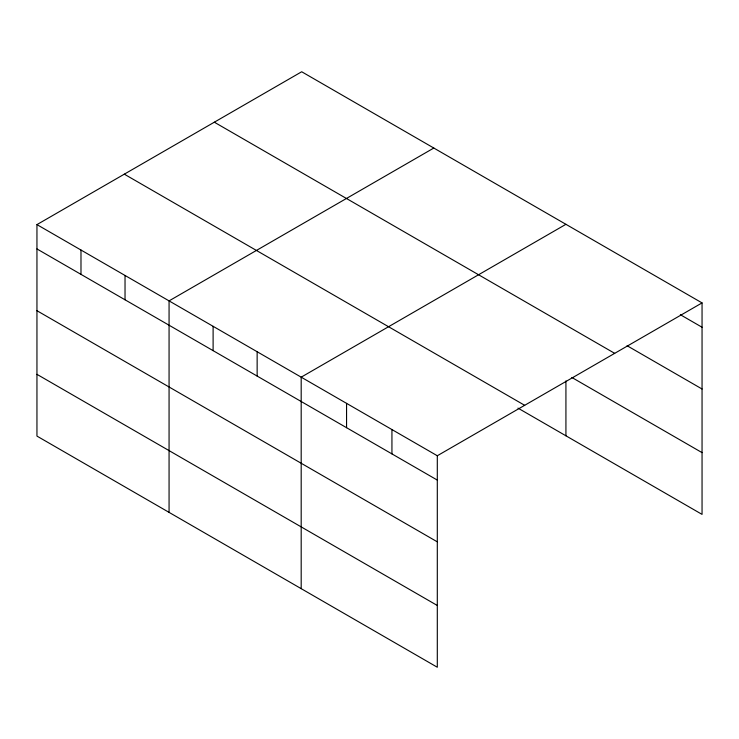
<?xml version="1.0" encoding="UTF-8"?>
<svg xmlns="http://www.w3.org/2000/svg" width="739" height="739" viewBox="0 0 739 739"><rect width="100%" height="100%" fill="white"/><g stroke="black" fill="none" stroke-linecap="round" stroke-linejoin="round"><path stroke-width="1.11" d="M437.303 541.844L437.303 455.751L36.95 224.61L36.95 436.093L437.303 667.243L437.303 541.844L36.95 310.703M517.974 408.113L702.05 514.39L702.05 302.907L301.697 71.757L36.95 224.61M433.811 148.04L169.065 300.884L169.065 512.376M565.926 224.314L301.189 377.167L301.189 588.65M437.303 455.751L702.05 302.907M680.351 314.712L702.05 327.238M627.088 345.723L702.05 389M214.328 122.203L614.682 353.344M571.847 377.463L702.05 452.628M124.318 174.173L524.672 405.314M36.95 248.941L437.303 480.091M36.95 374.331L437.303 605.481M565.926 380.908L565.926 435.807M391.938 429.553L391.938 453.894M346.563 403.355L346.563 427.696M257.144 351.736L257.144 376.077M213.109 326.315L213.109 350.646M125.03 275.462L125.03 299.794M80.985 250.031L80.985 274.372"/></g></svg>
